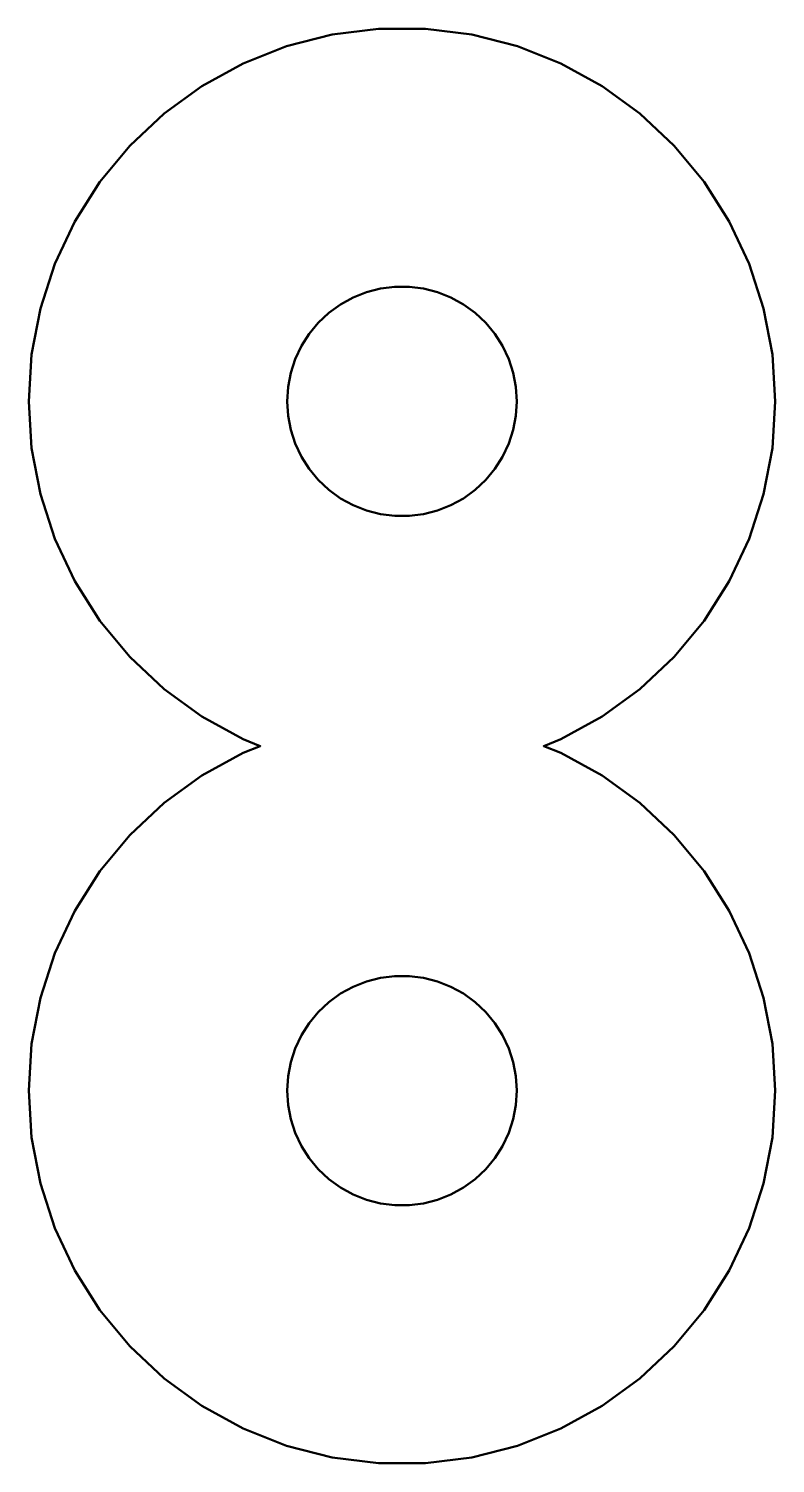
# Model space of a CAD drawing. Header units: centimetres. Extents: x -1.3 to 1.3, y -2.5 to 2.5.
import ezdxf

# ---------------------------------------------------------------- set-up
doc = ezdxf.new("R2010")
doc.units = ezdxf.units.CM
doc.header["$MEASUREMENT"] = 0
doc.layers.add('Layer 1', color=7, linetype='Continuous')

msp = doc.modelspace()

# ---------------------------------------------------------------- linework, layer by layer
at = {"layer": 'Layer 1', "lineweight": 50}
for points, knots in [([(0.24359, -2.47697), (0.24359, -2.47697), (0.40172, -2.43637), (0.40172, -2.43637), (0.40172, -2.43637), (0.40172, -2.43637), (0.55351, -2.37627), (0.55351, -2.37627), (0.55351, -2.37627), (0.55351, -2.37627), (0.69657, -2.29763), (0.69657, -2.29763), (0.69657, -2.29763), (0.69657, -2.29763), (0.82865, -2.20167), (0.82865, -2.20167), (0.82865, -2.20167), (0.82865, -2.20167), (0.94766, -2.08991), (0.94766, -2.08991), (0.94766, -2.08991), (0.94766, -2.08991), (1.05172, -1.96412), (1.05172, -1.96412), (1.05172, -1.96412), (1.05172, -1.96412), (1.1392, -1.82628), (1.1392, -1.82628), (1.1392, -1.82628), (1.1392, -1.82628), (1.20871, -1.67856), (1.20871, -1.67856), (1.20871, -1.67856), (1.20871, -1.67856), (1.25916, -1.5233), (1.25916, -1.5233), (1.25916, -1.5233), (1.25916, -1.5233), (1.28975, -1.36293), (1.28975, -1.36293), (1.28975, -1.36293), (1.28975, -1.36293), (1.3, -1.2), (1.3, -1.2), (1.3, -1.2), (1.3, -1.2), (1.28975, -1.03707), (1.28975, -1.03707), (1.28975, -1.03707), (1.28975, -1.03707), (1.25916, -0.8767), (1.25916, -0.8767), (1.25916, -0.8767), (1.25916, -0.8767), (1.20871, -0.72144), (1.20871, -0.72144), (1.20871, -0.72144), (1.20871, -0.72144), (1.1392, -0.57372), (1.1392, -0.57372), (1.1392, -0.57372), (1.1392, -0.57372), (1.05172, -0.43588), (1.05172, -0.43588), (1.05172, -0.43588), (1.05172, -0.43588), (0.94766, -0.31009), (0.94766, -0.31009), (0.94766, -0.31009), (0.94766, -0.31009), (0.82865, -0.19833), (0.82865, -0.19833), (0.82865, -0.19833), (0.82865, -0.19833), (0.69657, -0.10237), (0.69657, -0.10237), (0.69657, -0.10237), (0.69657, -0.10237), (0.55351, -0.02373), (0.55351, -0.02373), (0.55351, -0.02373), (0.55351, -0.02373), (0.49359, 0), (0.49359, 0), (0.49359, 0), (0.49359, 0), (0.55351, 0.02373), (0.55351, 0.02373), (0.55351, 0.02373), (0.55351, 0.02373), (0.69657, 0.10237), (0.69657, 0.10237), (0.69657, 0.10237), (0.69657, 0.10237), (0.82865, 0.19833), (0.82865, 0.19833), (0.82865, 0.19833), (0.82865, 0.19833), (0.94766, 0.31009), (0.94766, 0.31009), (0.94766, 0.31009), (0.94766, 0.31009), (1.05172, 0.43588), (1.05172, 0.43588), (1.05172, 0.43588), (1.05172, 0.43588), (1.1392, 0.57372), (1.1392, 0.57372), (1.1392, 0.57372), (1.1392, 0.57372), (1.20871, 0.72144), (1.20871, 0.72144), (1.20871, 0.72144), (1.20871, 0.72144), (1.25916, 0.8767), (1.25916, 0.8767), (1.25916, 0.8767), (1.25916, 0.8767), (1.28975, 1.03707), (1.28975, 1.03707), (1.28975, 1.03707), (1.28975, 1.03707), (1.3, 1.2), (1.3, 1.2), (1.3, 1.2), (1.3, 1.2), (1.28975, 1.36293), (1.28975, 1.36293), (1.28975, 1.36293), (1.28975, 1.36293), (1.25916, 1.5233), (1.25916, 1.5233), (1.25916, 1.5233), (1.25916, 1.5233), (1.20871, 1.67856), (1.20871, 1.67856), (1.20871, 1.67856), (1.20871, 1.67856), (1.1392, 1.82628), (1.1392, 1.82628), (1.1392, 1.82628), (1.1392, 1.82628), (1.05172, 1.96412), (1.05172, 1.96412), (1.05172, 1.96412), (1.05172, 1.96412), (0.94766, 2.08991), (0.94766, 2.08991), (0.94766, 2.08991), (0.94766, 2.08991), (0.82865, 2.20167), (0.82865, 2.20167), (0.82865, 2.20167), (0.82865, 2.20167), (0.69657, 2.29763), (0.69657, 2.29763), (0.69657, 2.29763), (0.69657, 2.29763), (0.55351, 2.37627), (0.55351, 2.37627), (0.55351, 2.37627), (0.55351, 2.37627), (0.40172, 2.43637), (0.40172, 2.43637), (0.40172, 2.43637), (0.40172, 2.43637), (0.24359, 2.47697), (0.24359, 2.47697), (0.24359, 2.47697), (0.24359, 2.47697), (0.08163, 2.49743), (0.08163, 2.49743), (0.08163, 2.49743), (0.08163, 2.49743), (-0.08163, 2.49743), (-0.08163, 2.49743), (-0.08163, 2.49743), (-0.08163, 2.49743), (-0.24359, 2.47697), (-0.24359, 2.47697), (-0.24359, 2.47697), (-0.24359, 2.47697), (-0.40172, 2.43637), (-0.40172, 2.43637), (-0.40172, 2.43637), (-0.40172, 2.43637), (-0.55351, 2.37627), (-0.55351, 2.37627), (-0.55351, 2.37627), (-0.55351, 2.37627), (-0.69657, 2.29763), (-0.69657, 2.29763), (-0.69657, 2.29763), (-0.69657, 2.29763), (-0.82865, 2.20167), (-0.82865, 2.20167), (-0.82865, 2.20167), (-0.82865, 2.20167), (-0.94766, 2.08991), (-0.94766, 2.08991), (-0.94766, 2.08991), (-0.94766, 2.08991), (-1.05172, 1.96412), (-1.05172, 1.96412), (-1.05172, 1.96412), (-1.05172, 1.96412), (-1.1392, 1.82628), (-1.1392, 1.82628), (-1.1392, 1.82628), (-1.1392, 1.82628), (-1.20871, 1.67856), (-1.20871, 1.67856), (-1.20871, 1.67856), (-1.20871, 1.67856), (-1.25916, 1.5233), (-1.25916, 1.5233), (-1.25916, 1.5233), (-1.25916, 1.5233), (-1.28975, 1.36293), (-1.28975, 1.36293), (-1.28975, 1.36293), (-1.28975, 1.36293), (-1.3, 1.2), (-1.3, 1.2), (-1.3, 1.2), (-1.3, 1.2), (-1.28975, 1.03707), (-1.28975, 1.03707), (-1.28975, 1.03707), (-1.28975, 1.03707), (-1.25916, 0.8767), (-1.25916, 0.8767), (-1.25916, 0.8767), (-1.25916, 0.8767), (-1.20871, 0.72144), (-1.20871, 0.72144), (-1.20871, 0.72144), (-1.20871, 0.72144), (-1.1392, 0.57372), (-1.1392, 0.57372), (-1.1392, 0.57372), (-1.1392, 0.57372), (-1.05172, 0.43588), (-1.05172, 0.43588), (-1.05172, 0.43588), (-1.05172, 0.43588), (-0.94766, 0.31009), (-0.94766, 0.31009), (-0.94766, 0.31009), (-0.94766, 0.31009), (-0.82865, 0.19833), (-0.82865, 0.19833), (-0.82865, 0.19833), (-0.82865, 0.19833), (-0.69657, 0.10237), (-0.69657, 0.10237), (-0.69657, 0.10237), (-0.69657, 0.10237), (-0.55351, 0.02373), (-0.55351, 0.02373), (-0.55351, 0.02373), (-0.55351, 0.02373), (-0.49359, 0), (-0.49359, 0), (-0.49359, 0), (-0.49359, 0), (-0.55351, -0.02373), (-0.55351, -0.02373), (-0.55351, -0.02373), (-0.55351, -0.02373), (-0.69657, -0.10237), (-0.69657, -0.10237), (-0.69657, -0.10237), (-0.69657, -0.10237), (-0.82865, -0.19833), (-0.82865, -0.19833), (-0.82865, -0.19833), (-0.82865, -0.19833), (-0.94766, -0.31009), (-0.94766, -0.31009), (-0.94766, -0.31009), (-0.94766, -0.31009), (-1.05172, -0.43588), (-1.05172, -0.43588), (-1.05172, -0.43588), (-1.05172, -0.43588), (-1.1392, -0.57372), (-1.1392, -0.57372), (-1.1392, -0.57372), (-1.1392, -0.57372), (-1.20871, -0.72144), (-1.20871, -0.72144), (-1.20871, -0.72144), (-1.20871, -0.72144), (-1.25916, -0.8767), (-1.25916, -0.8767), (-1.25916, -0.8767), (-1.25916, -0.8767), (-1.28975, -1.03707), (-1.28975, -1.03707), (-1.28975, -1.03707), (-1.28975, -1.03707), (-1.3, -1.2), (-1.3, -1.2), (-1.3, -1.2), (-1.3, -1.2), (-1.28975, -1.36293), (-1.28975, -1.36293), (-1.28975, -1.36293), (-1.28975, -1.36293), (-1.25916, -1.5233), (-1.25916, -1.5233), (-1.25916, -1.5233), (-1.25916, -1.5233), (-1.20871, -1.67856), (-1.20871, -1.67856), (-1.20871, -1.67856), (-1.20871, -1.67856), (-1.1392, -1.82628), (-1.1392, -1.82628), (-1.1392, -1.82628), (-1.1392, -1.82628), (-1.05172, -1.96412), (-1.05172, -1.96412), (-1.05172, -1.96412), (-1.05172, -1.96412), (-0.94766, -2.08991), (-0.94766, -2.08991), (-0.94766, -2.08991), (-0.94766, -2.08991), (-0.82865, -2.20167), (-0.82865, -2.20167), (-0.82865, -2.20167), (-0.82865, -2.20167), (-0.69657, -2.29763), (-0.69657, -2.29763), (-0.69657, -2.29763), (-0.69657, -2.29763), (-0.55351, -2.37627), (-0.55351, -2.37627), (-0.55351, -2.37627), (-0.55351, -2.37627), (-0.40172, -2.43637), (-0.40172, -2.43637), (-0.40172, -2.43637), (-0.40172, -2.43637), (-0.24359, -2.47697), (-0.24359, -2.47697), (-0.24359, -2.47697), (-0.24359, -2.47697), (-0.08163, -2.49743), (-0.08163, -2.49743), (-0.08163, -2.49743), (-0.08163, -2.49743), (0.08163, -2.49743), (0.08163, -2.49743), (0.08163, -2.49743), (0.08163, -2.49743), (0.24359, -2.47697), (0.24359, -2.47697)], [0, 0, 0, 0, 0.010989, 0.010989, 0.010989, 0.010989, 0.021978, 0.021978, 0.021978, 0.021978, 0.032967, 0.032967, 0.032967, 0.032967, 0.043956, 0.043956, 0.043956, 0.043956, 0.0549451, 0.0549451, 0.0549451, 0.0549451, 0.0659341, 0.0659341, 0.0659341, 0.0659341, 0.0769231, 0.0769231, 0.0769231, 0.0769231, 0.0879121, 0.0879121, 0.0879121, 0.0879121, 0.0989011, 0.0989011, 0.0989011, 0.0989011, 0.1098901, 0.1098901, 0.1098901, 0.1098901, 0.1208791, 0.1208791, 0.1208791, 0.1208791, 0.1318681, 0.1318681, 0.1318681, 0.1318681, 0.1428571, 0.1428571, 0.1428571, 0.1428571, 0.1538462, 0.1538462, 0.1538462, 0.1538462, 0.1648352, 0.1648352, 0.1648352, 0.1648352, 0.1758242, 0.1758242, 0.1758242, 0.1758242, 0.1868132, 0.1868132, 0.1868132, 0.1868132, 0.1978022, 0.1978022, 0.1978022, 0.1978022, 0.2087912, 0.2087912, 0.2087912, 0.2087912, 0.2197802, 0.2197802, 0.2197802, 0.2197802, 0.2307692, 0.2307692, 0.2307692, 0.2307692, 0.2417582, 0.2417582, 0.2417582, 0.2417582, 0.2527473, 0.2527473, 0.2527473, 0.2527473, 0.2637363, 0.2637363, 0.2637363, 0.2637363, 0.2747253, 0.2747253, 0.2747253, 0.2747253, 0.2857143, 0.2857143, 0.2857143, 0.2857143, 0.2967033, 0.2967033, 0.2967033, 0.2967033, 0.3076923, 0.3076923, 0.3076923, 0.3076923, 0.3186813, 0.3186813, 0.3186813, 0.3186813, 0.3296703, 0.3296703, 0.3296703, 0.3296703, 0.3406593, 0.3406593, 0.3406593, 0.3406593, 0.3516484, 0.3516484, 0.3516484, 0.3516484, 0.3626374, 0.3626374, 0.3626374, 0.3626374, 0.3736264, 0.3736264, 0.3736264, 0.3736264, 0.3846154, 0.3846154, 0.3846154, 0.3846154, 0.3956044, 0.3956044, 0.3956044, 0.3956044, 0.4065934, 0.4065934, 0.4065934, 0.4065934, 0.4175824, 0.4175824, 0.4175824, 0.4175824, 0.4285714, 0.4285714, 0.4285714, 0.4285714, 0.4395604, 0.4395604, 0.4395604, 0.4395604, 0.4505495, 0.4505495, 0.4505495, 0.4505495, 0.4615385, 0.4615385, 0.4615385, 0.4615385, 0.4725275, 0.4725275, 0.4725275, 0.4725275, 0.4835165, 0.4835165, 0.4835165, 0.4835165, 0.4945055, 0.4945055, 0.4945055, 0.4945055, 0.5054945, 0.5054945, 0.5054945, 0.5054945, 0.5164835, 0.5164835, 0.5164835, 0.5164835, 0.5274725, 0.5274725, 0.5274725, 0.5274725, 0.5384615, 0.5384615, 0.5384615, 0.5384615, 0.5494505, 0.5494505, 0.5494505, 0.5494505, 0.5604396, 0.5604396, 0.5604396, 0.5604396, 0.5714286, 0.5714286, 0.5714286, 0.5714286, 0.5824176, 0.5824176, 0.5824176, 0.5824176, 0.5934066, 0.5934066, 0.5934066, 0.5934066, 0.6043956, 0.6043956, 0.6043956, 0.6043956, 0.6153846, 0.6153846, 0.6153846, 0.6153846, 0.6263736, 0.6263736, 0.6263736, 0.6263736, 0.6373626, 0.6373626, 0.6373626, 0.6373626, 0.6483516, 0.6483516, 0.6483516, 0.6483516, 0.6593407, 0.6593407, 0.6593407, 0.6593407, 0.6703297, 0.6703297, 0.6703297, 0.6703297, 0.6813187, 0.6813187, 0.6813187, 0.6813187, 0.6923077, 0.6923077, 0.6923077, 0.6923077, 0.7032967, 0.7032967, 0.7032967, 0.7032967, 0.7142857, 0.7142857, 0.7142857, 0.7142857, 0.7252747, 0.7252747, 0.7252747, 0.7252747, 0.7362637, 0.7362637, 0.7362637, 0.7362637, 0.7472527, 0.7472527, 0.7472527, 0.7472527, 0.7582418, 0.7582418, 0.7582418, 0.7582418, 0.7692308, 0.7692308, 0.7692308, 0.7692308, 0.7802198, 0.7802198, 0.7802198, 0.7802198, 0.7912088, 0.7912088, 0.7912088, 0.7912088, 0.8021978, 0.8021978, 0.8021978, 0.8021978, 0.8131868, 0.8131868, 0.8131868, 0.8131868, 0.8241758, 0.8241758, 0.8241758, 0.8241758, 0.8351648, 0.8351648, 0.8351648, 0.8351648, 0.8461538, 0.8461538, 0.8461538, 0.8461538, 0.8571429, 0.8571429, 0.8571429, 0.8571429, 0.8681319, 0.8681319, 0.8681319, 0.8681319, 0.8791209, 0.8791209, 0.8791209, 0.8791209, 0.8901099, 0.8901099, 0.8901099, 0.8901099, 0.9010989, 0.9010989, 0.9010989, 0.9010989, 0.9120879, 0.9120879, 0.9120879, 0.9120879, 0.9230769, 0.9230769, 0.9230769, 0.9230769, 0.9340659, 0.9340659, 0.9340659, 0.9340659, 0.9450549, 0.9450549, 0.9450549, 0.9450549, 0.956044, 0.956044, 0.956044, 0.956044, 0.967033, 0.967033, 0.967033, 0.967033, 0.978022, 0.978022, 0.978022, 0.978022, 1, 1, 1, 1]), ([(-0.02512, 0.80079), (-0.02512, 0.80079), (-0.07495, 0.80709), (-0.07495, 0.80709), (-0.07495, 0.80709), (-0.07495, 0.80709), (-0.1236, 0.81958), (-0.1236, 0.81958), (-0.1236, 0.81958), (-0.1236, 0.81958), (-0.17031, 0.83807), (-0.17031, 0.83807), (-0.17031, 0.83807), (-0.17031, 0.83807), (-0.21433, 0.86227), (-0.21433, 0.86227), (-0.21433, 0.86227), (-0.21433, 0.86227), (-0.25497, 0.8918), (-0.25497, 0.8918), (-0.25497, 0.8918), (-0.25497, 0.8918), (-0.29159, 0.92618), (-0.29159, 0.92618), (-0.29159, 0.92618), (-0.29159, 0.92618), (-0.3236, 0.96489), (-0.3236, 0.96489), (-0.3236, 0.96489), (-0.3236, 0.96489), (-0.35052, 1.0073), (-0.35052, 1.0073), (-0.35052, 1.0073), (-0.35052, 1.0073), (-0.37191, 1.05275), (-0.37191, 1.05275), (-0.37191, 1.05275), (-0.37191, 1.05275), (-0.38743, 1.10052), (-0.38743, 1.10052), (-0.38743, 1.10052), (-0.38743, 1.10052), (-0.39684, 1.14987), (-0.39684, 1.14987), (-0.39684, 1.14987), (-0.39684, 1.14987), (-0.4, 1.2), (-0.4, 1.2), (-0.4, 1.2), (-0.4, 1.2), (-0.39684, 1.25013), (-0.39684, 1.25013), (-0.39684, 1.25013), (-0.39684, 1.25013), (-0.38743, 1.29948), (-0.38743, 1.29948), (-0.38743, 1.29948), (-0.38743, 1.29948), (-0.37191, 1.34725), (-0.37191, 1.34725), (-0.37191, 1.34725), (-0.37191, 1.34725), (-0.35052, 1.3927), (-0.35052, 1.3927), (-0.35052, 1.3927), (-0.35052, 1.3927), (-0.3236, 1.43511), (-0.3236, 1.43511), (-0.3236, 1.43511), (-0.3236, 1.43511), (-0.29159, 1.47382), (-0.29159, 1.47382), (-0.29159, 1.47382), (-0.29159, 1.47382), (-0.25497, 1.5082), (-0.25497, 1.5082), (-0.25497, 1.5082), (-0.25497, 1.5082), (-0.21433, 1.53773), (-0.21433, 1.53773), (-0.21433, 1.53773), (-0.21433, 1.53773), (-0.17031, 1.56193), (-0.17031, 1.56193), (-0.17031, 1.56193), (-0.17031, 1.56193), (-0.1236, 1.58042), (-0.1236, 1.58042), (-0.1236, 1.58042), (-0.1236, 1.58042), (-0.07495, 1.59291), (-0.07495, 1.59291), (-0.07495, 1.59291), (-0.07495, 1.59291), (-0.02512, 1.59921), (-0.02512, 1.59921), (-0.02512, 1.59921), (-0.02512, 1.59921), (0.02512, 1.59921), (0.02512, 1.59921), (0.02512, 1.59921), (0.02512, 1.59921), (0.07495, 1.59291), (0.07495, 1.59291), (0.07495, 1.59291), (0.07495, 1.59291), (0.1236, 1.58042), (0.1236, 1.58042), (0.1236, 1.58042), (0.1236, 1.58042), (0.17031, 1.56193), (0.17031, 1.56193), (0.17031, 1.56193), (0.17031, 1.56193), (0.21433, 1.53773), (0.21433, 1.53773), (0.21433, 1.53773), (0.21433, 1.53773), (0.25497, 1.5082), (0.25497, 1.5082), (0.25497, 1.5082), (0.25497, 1.5082), (0.29159, 1.47382), (0.29159, 1.47382), (0.29159, 1.47382), (0.29159, 1.47382), (0.3236, 1.43511), (0.3236, 1.43511), (0.3236, 1.43511), (0.3236, 1.43511), (0.35052, 1.3927), (0.35052, 1.3927), (0.35052, 1.3927), (0.35052, 1.3927), (0.37191, 1.34725), (0.37191, 1.34725), (0.37191, 1.34725), (0.37191, 1.34725), (0.38743, 1.29948), (0.38743, 1.29948), (0.38743, 1.29948), (0.38743, 1.29948), (0.39684, 1.25013), (0.39684, 1.25013), (0.39684, 1.25013), (0.39684, 1.25013), (0.4, 1.2), (0.4, 1.2), (0.4, 1.2), (0.4, 1.2), (0.39684, 1.14987), (0.39684, 1.14987), (0.39684, 1.14987), (0.39684, 1.14987), (0.38743, 1.10052), (0.38743, 1.10052), (0.38743, 1.10052), (0.38743, 1.10052), (0.37191, 1.05275), (0.37191, 1.05275), (0.37191, 1.05275), (0.37191, 1.05275), (0.35052, 1.0073), (0.35052, 1.0073), (0.35052, 1.0073), (0.35052, 1.0073), (0.3236, 0.96489), (0.3236, 0.96489), (0.3236, 0.96489), (0.3236, 0.96489), (0.29159, 0.92618), (0.29159, 0.92618), (0.29159, 0.92618), (0.29159, 0.92618), (0.25497, 0.8918), (0.25497, 0.8918), (0.25497, 0.8918), (0.25497, 0.8918), (0.21433, 0.86227), (0.21433, 0.86227), (0.21433, 0.86227), (0.21433, 0.86227), (0.17031, 0.83807), (0.17031, 0.83807), (0.17031, 0.83807), (0.17031, 0.83807), (0.1236, 0.81958), (0.1236, 0.81958), (0.1236, 0.81958), (0.1236, 0.81958), (0.07495, 0.80709), (0.07495, 0.80709), (0.07495, 0.80709), (0.07495, 0.80709), (0.02512, 0.80079), (0.02512, 0.80079), (0.02512, 0.80079), (0.02512, 0.80079), (-0.02512, 0.80079), (-0.02512, 0.80079)], [0, 0, 0, 0, 0.0196078, 0.0196078, 0.0196078, 0.0196078, 0.0392157, 0.0392157, 0.0392157, 0.0392157, 0.0588235, 0.0588235, 0.0588235, 0.0588235, 0.0784314, 0.0784314, 0.0784314, 0.0784314, 0.0980392, 0.0980392, 0.0980392, 0.0980392, 0.1176471, 0.1176471, 0.1176471, 0.1176471, 0.1372549, 0.1372549, 0.1372549, 0.1372549, 0.1568627, 0.1568627, 0.1568627, 0.1568627, 0.1764706, 0.1764706, 0.1764706, 0.1764706, 0.1960784, 0.1960784, 0.1960784, 0.1960784, 0.2156863, 0.2156863, 0.2156863, 0.2156863, 0.2352941, 0.2352941, 0.2352941, 0.2352941, 0.254902, 0.254902, 0.254902, 0.254902, 0.2745098, 0.2745098, 0.2745098, 0.2745098, 0.2941176, 0.2941176, 0.2941176, 0.2941176, 0.3137255, 0.3137255, 0.3137255, 0.3137255, 0.3333333, 0.3333333, 0.3333333, 0.3333333, 0.3529412, 0.3529412, 0.3529412, 0.3529412, 0.372549, 0.372549, 0.372549, 0.372549, 0.3921569, 0.3921569, 0.3921569, 0.3921569, 0.4117647, 0.4117647, 0.4117647, 0.4117647, 0.4313725, 0.4313725, 0.4313725, 0.4313725, 0.4509804, 0.4509804, 0.4509804, 0.4509804, 0.4705882, 0.4705882, 0.4705882, 0.4705882, 0.4901961, 0.4901961, 0.4901961, 0.4901961, 0.5098039, 0.5098039, 0.5098039, 0.5098039, 0.5294118, 0.5294118, 0.5294118, 0.5294118, 0.5490196, 0.5490196, 0.5490196, 0.5490196, 0.5686275, 0.5686275, 0.5686275, 0.5686275, 0.5882353, 0.5882353, 0.5882353, 0.5882353, 0.6078431, 0.6078431, 0.6078431, 0.6078431, 0.627451, 0.627451, 0.627451, 0.627451, 0.6470588, 0.6470588, 0.6470588, 0.6470588, 0.6666667, 0.6666667, 0.6666667, 0.6666667, 0.6862745, 0.6862745, 0.6862745, 0.6862745, 0.7058824, 0.7058824, 0.7058824, 0.7058824, 0.7254902, 0.7254902, 0.7254902, 0.7254902, 0.745098, 0.745098, 0.745098, 0.745098, 0.7647059, 0.7647059, 0.7647059, 0.7647059, 0.7843137, 0.7843137, 0.7843137, 0.7843137, 0.8039216, 0.8039216, 0.8039216, 0.8039216, 0.8235294, 0.8235294, 0.8235294, 0.8235294, 0.8431373, 0.8431373, 0.8431373, 0.8431373, 0.8627451, 0.8627451, 0.8627451, 0.8627451, 0.8823529, 0.8823529, 0.8823529, 0.8823529, 0.9019608, 0.9019608, 0.9019608, 0.9019608, 0.9215686, 0.9215686, 0.9215686, 0.9215686, 0.9411765, 0.9411765, 0.9411765, 0.9411765, 0.9607843, 0.9607843, 0.9607843, 0.9607843, 1, 1, 1, 1]), ([(-0.02512, -1.59921), (-0.02512, -1.59921), (-0.07495, -1.59291), (-0.07495, -1.59291), (-0.07495, -1.59291), (-0.07495, -1.59291), (-0.1236, -1.58042), (-0.1236, -1.58042), (-0.1236, -1.58042), (-0.1236, -1.58042), (-0.17031, -1.56193), (-0.17031, -1.56193), (-0.17031, -1.56193), (-0.17031, -1.56193), (-0.21433, -1.53773), (-0.21433, -1.53773), (-0.21433, -1.53773), (-0.21433, -1.53773), (-0.25497, -1.50821), (-0.25497, -1.50821), (-0.25497, -1.50821), (-0.25497, -1.50821), (-0.29159, -1.47382), (-0.29159, -1.47382), (-0.29159, -1.47382), (-0.29159, -1.47382), (-0.3236, -1.43511), (-0.3236, -1.43511), (-0.3236, -1.43511), (-0.3236, -1.43511), (-0.35052, -1.3927), (-0.35052, -1.3927), (-0.35052, -1.3927), (-0.35052, -1.3927), (-0.37191, -1.34725), (-0.37191, -1.34725), (-0.37191, -1.34725), (-0.37191, -1.34725), (-0.38743, -1.29948), (-0.38743, -1.29948), (-0.38743, -1.29948), (-0.38743, -1.29948), (-0.39684, -1.25013), (-0.39684, -1.25013), (-0.39684, -1.25013), (-0.39684, -1.25013), (-0.4, -1.2), (-0.4, -1.2), (-0.4, -1.2), (-0.4, -1.2), (-0.39684, -1.14987), (-0.39684, -1.14987), (-0.39684, -1.14987), (-0.39684, -1.14987), (-0.38743, -1.10052), (-0.38743, -1.10052), (-0.38743, -1.10052), (-0.38743, -1.10052), (-0.37191, -1.05275), (-0.37191, -1.05275), (-0.37191, -1.05275), (-0.37191, -1.05275), (-0.35052, -1.0073), (-0.35052, -1.0073), (-0.35052, -1.0073), (-0.35052, -1.0073), (-0.3236, -0.96489), (-0.3236, -0.96489), (-0.3236, -0.96489), (-0.3236, -0.96489), (-0.29159, -0.92618), (-0.29159, -0.92618), (-0.29159, -0.92618), (-0.29159, -0.92618), (-0.25497, -0.8918), (-0.25497, -0.8918), (-0.25497, -0.8918), (-0.25497, -0.8918), (-0.21433, -0.86227), (-0.21433, -0.86227), (-0.21433, -0.86227), (-0.21433, -0.86227), (-0.17031, -0.83807), (-0.17031, -0.83807), (-0.17031, -0.83807), (-0.17031, -0.83807), (-0.1236, -0.81958), (-0.1236, -0.81958), (-0.1236, -0.81958), (-0.1236, -0.81958), (-0.07495, -0.80709), (-0.07495, -0.80709), (-0.07495, -0.80709), (-0.07495, -0.80709), (-0.02512, -0.80079), (-0.02512, -0.80079), (-0.02512, -0.80079), (-0.02512, -0.80079), (0.02512, -0.80079), (0.02512, -0.80079), (0.02512, -0.80079), (0.02512, -0.80079), (0.07495, -0.80709), (0.07495, -0.80709), (0.07495, -0.80709), (0.07495, -0.80709), (0.1236, -0.81958), (0.1236, -0.81958), (0.1236, -0.81958), (0.1236, -0.81958), (0.17031, -0.83807), (0.17031, -0.83807), (0.17031, -0.83807), (0.17031, -0.83807), (0.21433, -0.86227), (0.21433, -0.86227), (0.21433, -0.86227), (0.21433, -0.86227), (0.25497, -0.8918), (0.25497, -0.8918), (0.25497, -0.8918), (0.25497, -0.8918), (0.29159, -0.92618), (0.29159, -0.92618), (0.29159, -0.92618), (0.29159, -0.92618), (0.3236, -0.96489), (0.3236, -0.96489), (0.3236, -0.96489), (0.3236, -0.96489), (0.35052, -1.0073), (0.35052, -1.0073), (0.35052, -1.0073), (0.35052, -1.0073), (0.37191, -1.05275), (0.37191, -1.05275), (0.37191, -1.05275), (0.37191, -1.05275), (0.38743, -1.10052), (0.38743, -1.10052), (0.38743, -1.10052), (0.38743, -1.10052), (0.39684, -1.14987), (0.39684, -1.14987), (0.39684, -1.14987), (0.39684, -1.14987), (0.4, -1.2), (0.4, -1.2), (0.4, -1.2), (0.4, -1.2), (0.39684, -1.25013), (0.39684, -1.25013), (0.39684, -1.25013), (0.39684, -1.25013), (0.38743, -1.29948), (0.38743, -1.29948), (0.38743, -1.29948), (0.38743, -1.29948), (0.37191, -1.34725), (0.37191, -1.34725), (0.37191, -1.34725), (0.37191, -1.34725), (0.35052, -1.3927), (0.35052, -1.3927), (0.35052, -1.3927), (0.35052, -1.3927), (0.3236, -1.43511), (0.3236, -1.43511), (0.3236, -1.43511), (0.3236, -1.43511), (0.29159, -1.47382), (0.29159, -1.47382), (0.29159, -1.47382), (0.29159, -1.47382), (0.25497, -1.50821), (0.25497, -1.50821), (0.25497, -1.50821), (0.25497, -1.50821), (0.21433, -1.53773), (0.21433, -1.53773), (0.21433, -1.53773), (0.21433, -1.53773), (0.17031, -1.56193), (0.17031, -1.56193), (0.17031, -1.56193), (0.17031, -1.56193), (0.1236, -1.58042), (0.1236, -1.58042), (0.1236, -1.58042), (0.1236, -1.58042), (0.07495, -1.59291), (0.07495, -1.59291), (0.07495, -1.59291), (0.07495, -1.59291), (0.02512, -1.59921), (0.02512, -1.59921), (0.02512, -1.59921), (0.02512, -1.59921), (-0.02512, -1.59921), (-0.02512, -1.59921)], [0, 0, 0, 0, 0.0196078, 0.0196078, 0.0196078, 0.0196078, 0.0392157, 0.0392157, 0.0392157, 0.0392157, 0.0588235, 0.0588235, 0.0588235, 0.0588235, 0.0784314, 0.0784314, 0.0784314, 0.0784314, 0.0980392, 0.0980392, 0.0980392, 0.0980392, 0.1176471, 0.1176471, 0.1176471, 0.1176471, 0.1372549, 0.1372549, 0.1372549, 0.1372549, 0.1568627, 0.1568627, 0.1568627, 0.1568627, 0.1764706, 0.1764706, 0.1764706, 0.1764706, 0.1960784, 0.1960784, 0.1960784, 0.1960784, 0.2156863, 0.2156863, 0.2156863, 0.2156863, 0.2352941, 0.2352941, 0.2352941, 0.2352941, 0.254902, 0.254902, 0.254902, 0.254902, 0.2745098, 0.2745098, 0.2745098, 0.2745098, 0.2941176, 0.2941176, 0.2941176, 0.2941176, 0.3137255, 0.3137255, 0.3137255, 0.3137255, 0.3333333, 0.3333333, 0.3333333, 0.3333333, 0.3529412, 0.3529412, 0.3529412, 0.3529412, 0.372549, 0.372549, 0.372549, 0.372549, 0.3921569, 0.3921569, 0.3921569, 0.3921569, 0.4117647, 0.4117647, 0.4117647, 0.4117647, 0.4313725, 0.4313725, 0.4313725, 0.4313725, 0.4509804, 0.4509804, 0.4509804, 0.4509804, 0.4705882, 0.4705882, 0.4705882, 0.4705882, 0.4901961, 0.4901961, 0.4901961, 0.4901961, 0.5098039, 0.5098039, 0.5098039, 0.5098039, 0.5294118, 0.5294118, 0.5294118, 0.5294118, 0.5490196, 0.5490196, 0.5490196, 0.5490196, 0.5686275, 0.5686275, 0.5686275, 0.5686275, 0.5882353, 0.5882353, 0.5882353, 0.5882353, 0.6078431, 0.6078431, 0.6078431, 0.6078431, 0.627451, 0.627451, 0.627451, 0.627451, 0.6470588, 0.6470588, 0.6470588, 0.6470588, 0.6666667, 0.6666667, 0.6666667, 0.6666667, 0.6862745, 0.6862745, 0.6862745, 0.6862745, 0.7058824, 0.7058824, 0.7058824, 0.7058824, 0.7254902, 0.7254902, 0.7254902, 0.7254902, 0.745098, 0.745098, 0.745098, 0.745098, 0.7647059, 0.7647059, 0.7647059, 0.7647059, 0.7843137, 0.7843137, 0.7843137, 0.7843137, 0.8039216, 0.8039216, 0.8039216, 0.8039216, 0.8235294, 0.8235294, 0.8235294, 0.8235294, 0.8431373, 0.8431373, 0.8431373, 0.8431373, 0.8627451, 0.8627451, 0.8627451, 0.8627451, 0.8823529, 0.8823529, 0.8823529, 0.8823529, 0.9019608, 0.9019608, 0.9019608, 0.9019608, 0.9215686, 0.9215686, 0.9215686, 0.9215686, 0.9411765, 0.9411765, 0.9411765, 0.9411765, 0.9607843, 0.9607843, 0.9607843, 0.9607843, 1, 1, 1, 1])]:
    msp.add_open_spline(points, degree=3, knots=knots, dxfattribs=at)

doc.saveas('drawing.dxf')
